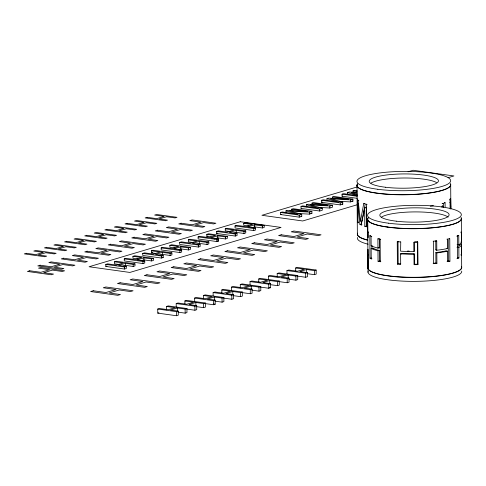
<?xml version="1.0" encoding="UTF-8"?>
<svg xmlns="http://www.w3.org/2000/svg" width="486" height="486" viewBox="0 0 486 486"><rect width="100%" height="100%" fill="white"/><g stroke="black" fill="none" stroke-linecap="round" stroke-linejoin="round"><path stroke-width="0.73" d="M450.856 208.5L450.68 198.731L450.103 198.725M366.262 209.703L366.341 226.087L367.13 226.324M364.7 210.104L364.688 212.977M461.342 218.919L461.603 254.767L461.548 255.193L461.026 255.193M400.762 241.767L400.592 251.183A46.705 9.629 -0.4 0 0 414.115 251.535L414.06 242.119M414.115 251.541L414.078 242.429M414.734 241.846L417.608 241.803L417.753 242.228L417.905 264.645L414.206 264.694L414.157 253.777A44.955 9.27 -0.4 0 1 401.236 253.443L400.616 253.856L400.689 264.335L397.408 264.117L397.25 241.706L398.787 241.354M414.206 264.694L414.157 253.777M362.046 219.733L362.216 221.009L360.49 221.16L363.728 203.598L364.725 203.47M362.55 218.815L362.726 217.716M362.902 216.616L363.267 214.417M358.382 203.822L357.811 203.847L357.903 205.128L359.895 224.283L361.22 224.963L364.7 207.413L366.256 207.194L366.262 208.561M443.499 207.236L443.578 206.775L442.011 206.58M363.455 213.318L365.101 204.497M442.643 203.713L445.085 202.717L445.115 206.921M442.345 205.378L442.278 205.706M441.987 207.297L442.187 206.204M457.095 244.695L458.814 244.81A46.711 9.635 -0.4 0 0 461.451 242.04L461.445 232.211L460.904 232.022M366.019 208.3L366.256 207.194M461.39 232.776L460.868 232.776M450.68 198.731L450.048 199.782L450.109 208.184M368.133 254.366L368.206 254.883M458.814 244.81L458.748 235.546L456.761 236.16M457.126 247.192A44.949 9.27 -0.4 0 0 459.392 244.701L461.475 244.713A46.711 9.635 -0.4 0 1 458.833 247.477L458.906 257.963L456.919 258.57M397.408 264.117L398.174 263.716L400.713 263.886M357.155 186.94L261.93 215.292L302.705 220.978L357.228 204.746M408.046 171.789L413.13 170.27L453.912 175.956L448.098 177.688M123.408 265.988L125.473 265.374L133.194 266.45L135.011 265.909L134.993 263.874L133.182 264.414L125.461 263.333L118.572 265.386L126.293 266.462L126.311 268.503L124.495 269.037L105.808 266.431L105.79 264.396L107.606 263.855L116.348 265.077L123.231 263.023L114.489 261.808L114.508 263.843L119.605 264.554M114.489 261.808L116.306 261.268L134.993 263.874M141.183 260.696L143.935 259.876L151.656 260.952L153.473 260.411L153.454 258.376L151.644 258.916L143.923 257.841L137.034 259.889L144.755 260.964L144.773 263.005L142.957 263.546L124.27 260.939L124.252 258.898L126.068 258.358L134.81 259.579L141.693 257.525L132.951 256.31L132.97 258.345L138.067 259.056M132.951 256.31L134.768 255.77L153.454 258.376M158.952 255.405L162.397 254.378L170.118 255.454L171.935 254.919L171.916 252.878L170.106 253.419L162.385 252.343L155.496 254.391L163.217 255.472L163.235 257.507L161.419 258.048L142.732 255.442L142.714 253.4L144.53 252.866L153.266 254.081L160.155 252.034L151.413 250.812L151.432 252.848L155.799 253.461M151.413 250.812L153.23 250.272L171.916 252.878M178.793 249.5L180.859 248.881L188.58 249.962L190.397 249.421L190.378 247.38L188.568 247.921L180.847 246.845L173.958 248.893L181.679 249.974L181.697 252.009L179.881 252.55L161.194 249.944L161.176 247.909L162.992 247.368L171.728 248.583L178.617 246.536L169.875 245.315L169.893 247.356L174.99 248.067M169.875 245.315L171.692 244.774L190.378 247.38M196.569 244.209L199.321 243.389L207.042 244.464L208.859 243.923L208.84 241.888L207.03 242.423L199.309 241.348L192.42 243.401L200.141 244.476L200.159 246.511L198.343 247.052L179.656 244.446L179.638 242.411L181.454 241.87L190.19 243.091L197.079 241.038L188.337 239.817L188.355 241.858L193.452 242.569M188.337 239.817L190.154 239.282L208.84 241.888M214.338 238.912L217.783 237.891L225.504 238.966L227.32 238.426L227.302 236.39L225.492 236.931L217.771 235.85L210.881 237.903L218.603 238.978L218.621 241.013L216.805 241.554L198.118 238.948L198.1 236.913L199.916 236.372L208.652 237.593L215.541 235.54L206.799 234.325L206.817 236.36L211.185 236.968M206.799 234.325L208.615 233.784L227.302 236.39M233.487 233.213L236.245 232.393L243.966 233.468L245.776 232.928L245.764 230.893L243.954 231.433L236.232 230.352L229.343 232.405L237.065 233.48L237.083 235.522L235.267 236.056L216.58 233.45L216.562 231.415L218.378 230.874L227.114 232.095L234.003 230.042L225.261 228.827L225.279 230.862L230.376 231.573M225.261 228.827L227.071 228.286L245.764 230.893M251.948 227.715L254.707 226.895L262.428 227.97L264.238 227.43L264.226 225.395L262.416 225.935L254.694 224.86L247.805 226.907L255.527 227.983L255.545 230.024L253.728 230.564L235.042 227.958L235.024 225.917L236.84 225.376L245.576 226.598L252.465 224.55L243.723 223.329L243.741 225.364L248.838 226.075M243.723 223.329L245.533 222.788L264.226 225.395M297.092 213.451L309.345 214.126L311.915 213.36L311.897 211.319L309.333 212.084L289.723 211.015L301.751 214.344L301.763 216.379L299.224 217.139L280.531 214.533L280.519 212.491L282.22 211.987L297.948 214.192L285.962 210.869L285.975 212.911M285.962 210.869L287.736 210.341L307.304 211.41L302.802 210.803M291.503 210.584L291.497 209.223L293.21 208.713L311.897 211.319M318.822 207.413L329.854 208.014L332.424 207.249L332.406 205.214L329.836 205.979L310.232 204.91L322.254 208.239L322.273 210.274L319.727 211.033L301.041 208.427L301.022 206.386L302.729 205.882L318.458 208.087L306.472 204.764L306.484 206.805L306.927 206.672M306.472 204.764L308.245 204.235L327.813 205.305L312.006 203.118L312.018 205.153M312.006 203.118L313.719 202.607L332.406 205.214M339.331 201.307L350.363 201.909L352.927 201.143L352.915 199.108L350.345 199.874L330.741 198.804L342.764 202.127L342.782 204.169L340.236 204.922L321.544 202.316L321.532 200.281L323.239 199.776L338.967 201.982L326.975 198.659L326.993 200.7M326.975 198.659L328.755 198.13L348.322 199.199L343.724 198.574M332.521 198.373L332.515 197.012L334.222 196.502L352.915 199.108M357.24 198.331L342.053 196.21L342.041 194.175L343.742 193.665L357.489 195.597M347.946 194.461L347.502 194.588L347.484 192.553L349.264 192.025L356.596 192.426M353.036 192.942L353.018 190.907L354.731 190.397L357.07 190.719M105.808 266.431L107.017 266.073M151.432 252.848L152.634 252.489M206.817 236.36L208.02 236.002M216.58 233.45L217.783 233.092M280.531 214.533L281.169 214.338M301.041 208.427L301.569 208.269M321.544 202.316L322.504 202.036M342.053 196.21L342.478 196.083M105.79 264.396L124.483 267.002L126.293 266.462M124.252 258.898L142.945 261.504L144.755 260.964M142.714 253.4L161.407 256.007L163.217 255.472M161.176 247.909L179.869 250.515L181.679 249.974M179.638 242.411L198.331 245.017L200.141 244.476M198.1 236.913L216.792 239.519L218.603 238.978M216.562 231.415L235.254 234.021L237.065 233.48M235.024 225.917L253.716 228.523L255.527 227.983M280.519 212.491L299.206 215.098L301.751 214.344M301.022 206.386L319.715 208.992L322.254 208.239M321.532 200.281L340.224 202.887L342.764 202.127M178.131 312.158L185.154 313.142L186.964 312.601L186.934 308.525L185.123 309.066L177.402 307.984L170.513 310.038L178.234 311.113L178.265 315.189L176.454 315.73L157.762 313.124L157.737 309.047L159.548 308.507L168.29 309.728L175.173 307.674L166.431 306.459L166.455 309.855M166.431 306.459L168.247 305.919L186.934 308.525M176.224 307.626L176.199 303.55L178.01 303.009L186.752 304.23L193.635 302.183L184.893 300.962L184.917 303.677M184.893 300.962L186.709 300.421L205.396 303.027L205.426 307.103L203.616 307.644L196.593 306.666M194.686 302.128L194.655 298.052L196.472 297.517L205.214 298.732L212.096 296.685L203.355 295.464L203.379 298.86M203.355 295.464L205.171 294.923L223.858 297.529L223.888 301.606L222.078 302.146L215.055 301.168M213.141 295.956L213.117 292.56L214.934 292.019L223.675 293.234L230.558 291.187L221.816 289.966L221.841 293.362M221.816 289.966L223.633 289.425L242.32 292.031L242.35 296.108L240.54 296.648L233.517 295.67M231.609 291.138L231.579 287.062L233.395 286.521L242.137 287.742L249.02 285.689L240.278 284.468L240.303 287.864M240.278 284.468L242.095 283.933L260.782 286.54L260.812 290.61L259.002 291.15L251.979 290.172M250.071 285.64L250.041 281.564L251.857 281.023L260.599 282.245L267.482 280.191L258.74 278.976L258.765 282.372M258.74 278.976L260.557 278.435L279.243 281.042L279.274 285.118L277.463 285.653L270.441 284.675M268.527 279.462L268.503 276.066L270.319 275.526L279.061 276.747L285.944 274.693L277.202 273.478L277.227 276.874M277.202 273.478L279.019 272.938L297.705 275.544L297.736 279.62L295.925 280.161L288.903 279.177M286.995 274.645L286.965 270.568L288.781 270.028L297.517 271.249L304.406 269.201L295.664 267.98L295.688 271.376M295.664 267.98L297.481 267.44L316.167 270.046L316.198 274.122L314.387 274.663L307.365 273.685M157.762 313.124L158.971 312.765M205.396 303.027L203.585 303.568L195.864 302.492L188.975 304.54L196.696 305.615L196.727 309.691L194.916 310.232L186.691 309.084M223.858 297.529L222.047 298.07L214.326 296.995L207.437 299.042L215.158 300.123L215.189 304.193L213.378 304.734L205.153 303.586M242.32 292.031L240.509 292.572L232.788 291.497L225.899 293.544L233.62 294.625L233.651 298.702L231.84 299.236L223.615 298.094M260.782 286.54L258.971 287.074L251.25 285.999L244.361 288.052L252.082 289.127L252.113 293.204L250.302 293.744L242.077 292.596M279.243 281.042L277.433 281.582L269.712 280.501L262.823 282.554L270.544 283.63L270.574 287.706L268.764 288.247L260.539 287.098M297.705 275.544L295.895 276.084L288.174 275.003L281.285 277.056L289.006 278.132L289.036 282.208L287.226 282.749L279 281.601M316.167 270.046L314.357 270.587L306.636 269.511L299.747 271.559L307.468 272.634L307.498 276.71L305.688 277.251L297.462 276.103M157.737 309.047L176.424 311.654L178.234 311.113M176.199 303.55L194.886 306.156L196.696 305.615M194.655 298.052L213.348 300.658L215.158 300.123M213.117 292.56L231.81 295.166L233.62 294.625M231.579 287.062L250.272 289.668L252.082 289.127M250.041 281.564L268.734 284.17L270.544 283.63M268.503 276.066L287.196 278.672L289.006 278.132M286.965 270.568L305.658 273.175L307.468 272.634M449.179 238.656L449.763 238.76L449.921 261.176L447.424 261.122M449.763 238.76L446.92 239.167M449.921 261.176L447.077 261.577M379.523 238.59L379.59 247.848L377.962 248.127L377.895 238.863L380.72 239.276M371.948 258.831L371.225 258.892L371.152 248.413A46.711 9.629 -0.4 0 0 377.98 250.794L378.053 261.28L380.781 261.711M377.895 238.863L378.509 238.76M377.98 250.794L379.609 250.521L379.681 261L380.738 261.261M378.053 261.28L379.681 261M363.728 203.598L367.1 204.351M364.688 213.032L364.786 226.306L367.258 226.768M430.274 206.185L433.257 205.712L432.309 205.475M364.786 226.306L366.341 226.087M447.466 239.276L447.533 248.54A46.729 9.635 -0.4 0 1 436.805 250.241L436.744 240.977L433.154 241.184M435.918 263.023L435.845 252.538L436.829 252.908L436.902 263.394L435.918 263.023L433.184 263.315M436.902 263.394L433.257 263.576M361.22 224.963L361.857 224.903M371.225 258.892L369.992 258.181L369.834 235.771L371.79 236.415M371.067 236.482L371.134 245.74L371.978 245.667M371.152 248.413L373.084 248.237A44.949 9.27 -0.4 0 0 379.609 250.521M359.895 224.283L361.833 224.253M369.834 235.771L370.581 235.716M369.992 258.181L371.608 258.072M357.896 199.631C356.669 199.327 358.194 201.222 358.808 200.669M357.319 199.643L357.477 222.059L357.957 222.77L358.638 222.74M357.477 222.059L358.401 222.035M417.753 242.228L414.054 242.277M417.905 264.645L417.766 264.22L414.23 264.263M460.935 254.439L461.585 254.433M368.181 232.472L367.793 232.472L368.109 231.713L368.145 237.502M460.935 242.04L461.457 242.04M449.738 202.595L450.546 202.607L450.82 209.108M449.362 199.758L450.048 199.782M357.374 193.033L351.25 192.699L357.259 194.357M400.531 241.925L397.25 241.706M457.52 235.467L458.748 235.546M457.119 247.368L458.833 247.483M457.557 257.872L458.906 257.963M444.471 202.656L445.085 202.717M442.102 203.47L442.673 203.549M353.018 190.907L357.155 191.484M342.041 194.175L357.228 196.289M332.515 197.012L343.541 198.549M351.761 200.985L352.927 201.143M291.497 209.223L302.614 210.772M310.748 213.196L311.915 213.36M217.212 240.819L218.621 241.013M161.826 257.313L163.235 257.507M269.171 287.512L270.574 287.706M213.785 303.999L215.189 304.193M446.889 248.407L447.533 248.54M435.845 252.538A44.931 9.264 -0.4 0 0 446.087 250.91L447.551 251.207L447.624 261.693M347.484 192.553L357.222 195.25M342.029 203.962L342.782 204.169M301.01 216.173L301.763 216.379M436.313 240.813L436.744 240.977M435.76 240.606L435.827 249.871L436.811 250.241M360.49 221.16L358.127 200.7M361.645 224.143L361.329 221.604M450.279 208.087L450.315 208.658M367.677 219.727L368.03 272.294M461.603 254.67L461.682 267.494M368.096 217.874A46.856 9.659 -0.4 0 0 387.409 226.968L387.415 227.12M367.665 219.095L367.829 238.073M357.86 209.095L357.811 203.847M461.475 244.713L461.548 255.193M459.398 244.701L459.398 245.357M457.478 236.22L457.636 258.631M450.68 184.559L450.856 207.419M450.601 208.737L450.546 202.607M448.214 239.89L448.359 260.903M446.087 250.916L446.093 251.566M443.578 206.775L443.578 207.097M443.463 203.95L443.481 206.75M433.469 241.329L433.621 263.746M417.608 241.803L417.766 264.22M461.25 217.959A46.856 9.659 -0.4 0 1 407.286 228.499L407.286 228.651M401.236 253.443L401.242 254.099M398.022 241.299L398.174 263.716M380.143 239.391L380.301 261.808M373.084 248.237L373.09 248.893M371.893 245.436L371.912 248.237M366.547 204.442L366.705 226.859M364.7 207.413L364.7 207.735M357.86 209.539L357.957 222.77M357.016 185.184L357.356 233.76M350.345 199.874L350.363 201.909M340.224 202.887L340.236 204.922M329.836 205.979L329.854 208.014M319.715 208.992L319.727 211.033M314.357 270.587L314.387 274.663M309.333 212.084L309.345 214.126M306.636 269.511L306.66 272.907M305.658 273.175L305.688 277.251M299.206 215.098L299.224 217.139M295.895 276.084L295.925 280.161M288.174 275.003L288.198 278.399M287.196 278.672L287.226 282.749M277.433 281.582L277.463 285.653M269.712 280.501L269.736 283.897M268.734 284.17L268.764 288.247M262.416 225.935L262.428 227.97M258.971 287.074L259.002 291.15M254.694 224.86L254.707 226.895M253.716 228.523L253.728 230.564M251.25 285.999L251.274 289.395M250.272 289.668L250.302 293.744M243.954 231.433L243.966 233.468M240.509 292.572L240.54 296.648M236.232 230.352L236.245 232.393M235.254 234.021L235.267 236.056M232.788 291.497L232.812 294.893M231.81 295.166L231.84 299.236M225.492 236.931L225.504 238.966M222.047 298.07L222.078 302.146M217.771 235.85L217.783 237.891M216.792 239.519L216.805 241.554M214.326 296.995L214.35 300.391M213.348 300.658L213.378 304.734M207.03 242.423L207.042 244.464M203.585 303.568L203.616 307.644M199.309 241.348L199.321 243.389M198.331 245.017L198.343 247.052M195.864 302.492L195.888 305.888M194.886 306.156L194.916 310.232M188.568 247.921L188.58 249.962M185.123 309.066L185.154 313.142M180.847 246.845L180.859 248.881M179.869 250.515L179.881 252.55M177.402 307.984L177.426 311.38M176.424 311.654L176.454 315.73M170.106 253.419L170.118 255.454M162.385 252.343L162.397 254.378M161.407 256.007L161.419 258.048M151.644 258.916L151.656 260.952M143.923 257.841L143.935 259.876M142.945 261.504L142.957 263.546M133.182 264.414L133.194 266.45M125.461 263.333L125.473 265.374M124.483 267.002L124.495 269.037M368.017 268.302L367.908 249.282L368.005 267.671M407.286 228.499A46.856 9.659 -0.4 0 1 387.409 226.968M460.989 217.546A46.856 9.659 -0.4 0 1 413.793 228.724A46.856 9.659 -0.4 0 1 368.206 217.88M461.591 266.863A46.856 9.659 -0.4 0 1 415.5 277.463A46.856 9.659 -0.4 0 1 368.017 267.762M379.59 247.848A44.949 9.27 -0.4 0 1 378.624 247.593M377.962 248.127A46.711 9.629 -0.4 0 1 371.134 245.74M436.543 249.78A44.931 9.264 -0.4 0 1 435.827 249.865M447.545 251.207A46.729 9.635 -0.4 0 1 436.829 252.908M409.157 251.074A44.955 9.27 -0.4 0 1 407.529 251.037M414.133 254.208A46.705 9.629 -0.4 0 1 400.616 253.856M381.595 217.048A34.634 7.144 -0.4 0 1 415.797 211.908A34.634 7.144 -0.4 0 1 448.122 217.114M461.7 271.115A46.856 9.659 -0.4 0 1 414.023 281.37A46.856 9.659 -0.4 0 1 368.109 271.395M461.67 267.045A46.856 9.659 -0.4 0 1 413.349 277.299A46.856 9.659 -0.4 0 1 368.181 267.051M368.169 244.203A46.856 9.659 -0.4 0 1 357.459 237.484M367.422 239.95A46.856 9.659 -0.4 0 1 357.532 233.14M450.34 183.635A46.856 9.659 -0.4 0 1 403.137 194.807A46.856 9.659 -0.4 0 1 357.556 183.963M450.601 184.048A46.856 9.659 -0.4 0 1 402.122 194.661A46.856 9.659 -0.4 0 1 357.447 183.963M370.946 183.137A34.634 7.144 -0.4 0 1 403.489 178.004A34.634 7.144 -0.4 0 1 436.519 182.554M367.629 240.181A46.856 9.659 -0.4 0 1 357.368 233.845M26.274 253.291L24.3 253.88L44.688 256.723L46.668 256.134L38.242 254.962L45.757 252.726L54.177 253.899L56.157 253.309L35.764 250.466L33.789 251.055L43.327 252.386L35.812 254.621L26.274 253.291M46.419 247.295L44.439 247.884L64.832 250.727L66.807 250.138L58.381 248.966L65.896 246.724L74.322 247.903L76.296 247.313L55.908 244.47L53.928 245.059L63.466 246.39L55.951 248.625L46.419 247.295M66.558 241.299L64.577 241.888L84.971 244.731L86.945 244.142L78.519 242.97L86.034 240.728L94.46 241.907L96.435 241.317L76.047 238.474L74.072 239.063L83.604 240.394L76.095 242.629L66.558 241.299M86.696 235.303L84.722 235.892L105.11 238.735L107.084 238.146L98.664 236.968L106.173 234.732L114.599 235.91L116.579 235.321L96.185 232.478L94.211 233.067L103.749 234.398L96.234 236.633L86.696 235.303M106.835 229.307L104.861 229.896L125.248 232.739L127.229 232.15L118.803 230.972L126.317 228.736L134.737 229.914L136.718 229.325L116.324 226.482L114.35 227.071L123.887 228.396L116.373 230.637L106.835 229.307M126.98 223.311L124.999 223.9L145.393 226.743L147.367 226.154L138.941 224.975L146.456 222.74L154.882 223.912L156.857 223.329L136.469 220.486L134.488 221.075L144.026 222.4L136.511 224.641L126.98 223.311M147.118 217.315L145.138 217.904L165.532 220.741L167.506 220.158L159.08 218.979L166.595 216.744L175.021 217.916L176.995 217.327L156.607 214.49L154.633 215.073L164.165 216.404L156.656 218.639L147.118 217.315M40.077 265.204L37.774 265.891L61.558 269.208L63.866 268.521L54.037 267.148L62.803 264.536L72.633 265.909L74.935 265.222L51.152 261.905L48.843 262.592L59.966 264.141L51.206 266.753L40.077 265.204M63.575 258.206L61.266 258.892L85.056 262.209L87.365 261.523L77.535 260.15L86.301 257.544L96.131 258.91L98.433 258.224L74.644 254.913L72.341 255.6L83.464 257.149L74.698 259.755L63.575 258.206M87.073 251.213L84.764 251.9L108.554 255.211L110.863 254.524L101.033 253.157L109.793 250.545L119.623 251.918L121.931 251.232L98.142 247.915L95.839 248.601L106.963 250.15L98.196 252.763L87.073 251.213M110.571 244.215L108.263 244.901L132.052 248.218L134.355 247.532L124.525 246.159L133.292 243.553L143.121 244.92L145.429 244.233L121.64 240.916L119.331 241.603L130.461 243.158L121.694 245.764L110.571 244.215M134.063 237.217L131.761 237.903L155.55 241.22L157.853 240.534L148.023 239.167L156.79 236.554L166.619 237.927L168.928 237.241L145.138 233.924L142.829 234.61L153.959 236.16L145.192 238.772L134.063 237.217M157.561 230.224L155.259 230.911L179.042 234.228L181.351 233.541L171.522 232.168L180.288 229.556L190.117 230.929L192.42 230.243L168.636 226.926L166.327 227.612L177.451 229.161L168.685 231.773L157.561 230.224M181.059 223.226L178.751 223.912L202.541 227.229L204.849 226.543L195.02 225.17L203.786 222.564L213.615 223.931L215.918 223.244L192.128 219.927L189.826 220.62L200.949 222.169L192.183 224.775L181.059 223.226M29.743 270.763L27.435 271.449L51.224 274.766L53.527 274.08L43.697 272.713L52.464 270.101L62.293 271.474L64.602 270.787L40.812 267.47L38.503 268.157L49.633 269.706L40.867 272.318L29.743 270.763M240.278 221.738L89.078 266.753L129.859 272.439L281.06 227.424L240.278 221.738M93.251 290.75L90.615 291.533L117.8 295.324L120.437 294.54L109.204 292.973L119.222 289.99L130.455 291.557L133.091 290.774L105.905 286.983L103.269 287.767L115.984 289.541L105.966 292.523L93.251 290.75M120.103 282.755L117.472 283.538L144.658 287.329L147.294 286.546L136.056 284.978L146.073 281.995L157.312 283.563L159.943 282.779L132.757 278.988L130.12 279.772L142.835 281.546L132.818 284.529L120.103 282.755M146.96 274.76L144.324 275.544L171.509 279.335L174.146 278.551L162.913 276.984L172.931 274.001L184.164 275.568L186.8 274.784L159.615 270.994L156.978 271.777L169.693 273.551L159.675 276.534L146.96 274.76M173.812 266.765L171.175 267.549L198.361 271.34L200.997 270.556L189.765 268.989L199.782 266.006L211.015 267.573L213.652 266.79L186.466 262.999L183.83 263.783L196.544 265.556L186.527 268.539L173.812 266.765M200.663 258.771L198.033 259.554L225.218 263.345L227.855 262.562L216.616 260.994L226.634 258.011L237.873 259.579L240.503 258.789L213.318 255.004L210.681 255.788L223.396 257.556L213.378 260.539L200.663 258.771M227.521 250.776L224.884 251.56L252.07 255.35L254.707 254.561L243.474 252.999L253.492 250.017L264.724 251.578L267.361 250.794L240.175 247.003L237.539 247.793L250.254 249.561L240.236 252.544L227.521 250.776M254.372 242.775L251.736 243.565L278.921 247.35L281.558 246.566L270.325 245.005L280.343 242.022L291.576 243.583L294.212 242.8L267.027 239.009L264.39 239.792L277.105 241.566L267.087 244.549L254.372 242.775M281.224 234.781L278.593 235.564L305.779 239.355L308.416 238.571L297.177 237.004L307.195 234.021L318.433 235.589L321.064 234.805L293.878 231.014L291.242 231.798L303.957 233.572L293.939 236.554L281.224 234.781M388.478 223.196A46.856 9.659 -0.4 0 0 461.226 215.292A46.856 9.659 -0.4 0 0 393.709 206.459A46.856 9.659 -0.4 0 0 388.478 223.196M396.248 221.179A34.634 7.144 -0.4 0 0 449.088 214.97A34.634 7.144 -0.4 0 0 398.077 208.798A34.634 7.144 -0.4 0 0 396.248 221.179M377.829 189.279A46.856 9.659 -0.4 0 0 450.577 181.381A46.856 9.659 -0.4 0 0 383.059 172.548A46.856 9.659 -0.4 0 0 377.829 189.279M385.598 187.262A34.634 7.144 -0.4 0 0 438.439 181.053A34.634 7.144 -0.4 0 0 387.427 174.887A34.634 7.144 -0.4 0 0 385.598 187.262"/></g></svg>
